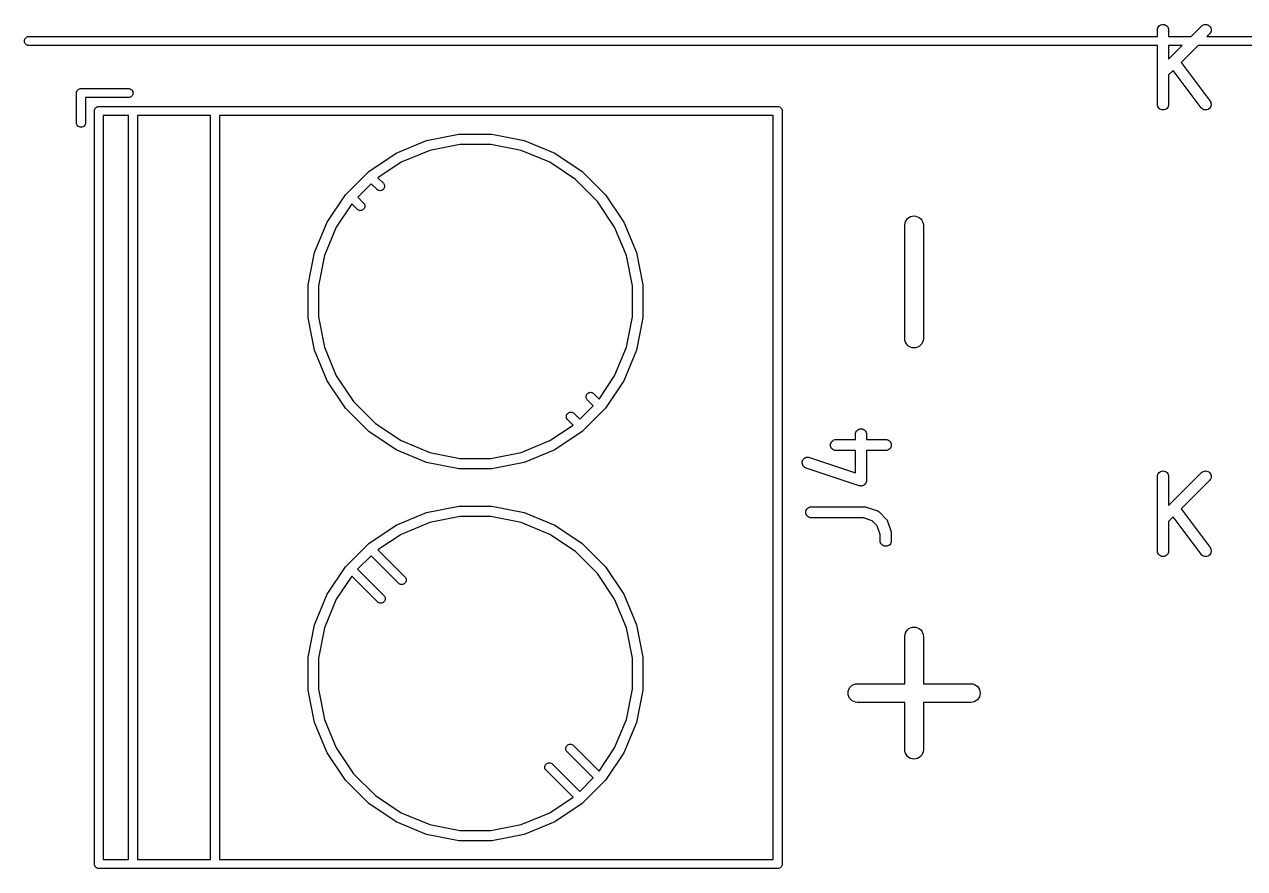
# Model space of a CAD drawing. Extents: x 120.2 to 186.1, y -87.3 to -29.4.
# Drawn here: x 120.19 to 136.58, y -59.62 to -48.28 of the extents above; entities that cross this region are included whole.
import ezdxf

# ---------------------------------------------------------------- set-up
doc = ezdxf.new("R2010")
doc.units = 0
doc.layers.add('BLACK', color=7, linetype='CONTINUOUS')

msp = doc.modelspace()

# ---------------------------------------------------------------- linework, layer by layer
at = {"layer": 'BLACK', "linetype": 'CONTINUOUS'}
for p, q in [((135.413, -48.3513), (135.415, -48.3368)), ((135.413, -48.3524), (135.413, -48.3513)), ((135.413, -48.44), (135.413, -48.3524)), ((135.415, -48.3368), (135.419, -48.3228)), ((135.419, -48.3228), (135.426, -48.31)), ((135.426, -48.31), (135.436, -48.2988)), ((135.436, -48.2988), (135.447, -48.2896)), ((135.447, -48.2896), (135.46, -48.2828)), ((135.46, -48.2828), (135.474, -48.2787)), ((135.474, -48.2787), (135.489, -48.2774)), ((135.489, -48.2774), (135.503, -48.2789)), ((135.503, -48.2789), (135.517, -48.2832)), ((135.517, -48.2832), (135.53, -48.2902)), ((135.53, -48.2902), (135.541, -48.2995)), ((135.541, -48.2995), (135.551, -48.3109)), ((135.551, -48.3109), (135.557, -48.3238)), ((135.557, -48.3238), (135.562, -48.3378)), ((135.562, -48.3378), (135.563, -48.3524)), ((135.563, -48.3524), (135.563, -48.44)), ((135.866, -48.44), (136.006, -48.2993)), ((136.006, -48.2993), (136.007, -48.2986)), ((136.007, -48.2986), (136.019, -48.2895)), ((136.019, -48.2895), (136.032, -48.2827)), ((136.032, -48.2827), (136.046, -48.2787)), ((136.046, -48.2787), (136.06, -48.2774)), ((136.06, -48.2774), (136.075, -48.279)), ((136.075, -48.279), (136.089, -48.2833)), ((136.089, -48.2833), (136.102, -48.2903)), ((136.102, -48.2903), (136.113, -48.2997)), ((136.113, -48.2997), (136.122, -48.3111)), ((136.122, -48.3111), (136.129, -48.324)), ((136.129, -48.324), (136.133, -48.3381)), ((136.133, -48.3381), (136.135, -48.3526)), ((136.135, -48.3526), (136.133, -48.3672)), ((120.19, -48.5), (120.191, -48.4882)), ((120.191, -48.5118), (120.19, -48.5)), ((120.191, -48.4882), (120.194, -48.4769)), ((120.194, -48.5231), (120.191, -48.5118)), ((120.194, -48.4769), (120.2, -48.4665)), ((120.2, -48.5335), (120.194, -48.5231)), ((120.2, -48.4665), (120.207, -48.4574)), ((120.207, -48.4574), (120.217, -48.4499)), ((120.217, -48.4499), (120.227, -48.4443)), ((120.227, -48.4443), (120.238, -48.4409)), ((120.238, -48.4409), (120.247, -48.44)), ((120.247, -48.44), (135.413, -48.44)), ((135.563, -48.44), (135.866, -48.44)), ((136.113, -48.4054), (136.078, -48.44)), ((136.078, -48.44), (154.663, -48.44)), ((136.122, -48.3941), (136.113, -48.4054)), ((136.129, -48.3812), (136.122, -48.3941)), ((136.133, -48.3672), (136.129, -48.3812)), ((120.207, -48.5426), (120.2, -48.5335)), ((120.217, -48.5501), (120.207, -48.5426)), ((120.227, -48.5557), (120.217, -48.5501)), ((120.238, -48.5591), (120.227, -48.5557)), ((120.247, -48.56), (120.238, -48.5591)), ((135.413, -48.56), (120.247, -48.56)), ((135.413, -49.3524), (135.413, -48.56)), ((135.563, -48.56), (135.563, -48.7427)), ((135.563, -48.7427), (135.746, -48.56)), ((135.746, -48.56), (135.563, -48.56)), ((135.958, -48.56), (135.73, -48.788)), ((154.663, -48.56), (135.958, -48.56)), ((135.73, -48.788), (136.12, -49.3074)), ((135.623, -48.8951), (135.563, -48.9549)), ((135.563, -48.9549), (135.563, -49.3524)), ((136, -49.3974), (135.623, -48.8951)), ((120.891, -49.1882), (120.894, -49.1769)), ((120.894, -49.1769), (120.9, -49.1665)), ((120.9, -49.1665), (120.907, -49.1574)), ((120.907, -49.1574), (120.917, -49.1499)), ((120.917, -49.1499), (120.927, -49.1443)), ((120.927, -49.1443), (120.938, -49.1409)), ((120.938, -49.1409), (120.947, -49.14)), ((120.947, -49.14), (120.95, -49.1397)), ((120.95, -49.1397), (120.953, -49.14)), ((120.953, -49.14), (121.593, -49.14)), ((121.593, -49.14), (121.602, -49.1409)), ((121.602, -49.1409), (121.613, -49.1443)), ((121.613, -49.1443), (121.623, -49.1499)), ((121.623, -49.1499), (121.633, -49.1574)), ((121.633, -49.1574), (121.64, -49.1665)), ((121.64, -49.1665), (121.646, -49.1769)), ((121.646, -49.1769), (121.649, -49.1882)), ((120.89, -49.2), (120.891, -49.1882)), ((120.89, -49.2029), (120.89, -49.2)), ((120.89, -49.6029), (120.89, -49.2029)), ((121.593, -49.26), (121.01, -49.26)), ((121.01, -49.26), (121.01, -49.6029)), ((121.602, -49.2591), (121.593, -49.26)), ((121.613, -49.2557), (121.602, -49.2591)), ((121.623, -49.2501), (121.613, -49.2557)), ((121.633, -49.2426), (121.623, -49.2501)), ((121.64, -49.2335), (121.633, -49.2426)), ((121.646, -49.2231), (121.64, -49.2335)), ((121.649, -49.2118), (121.646, -49.2231)), ((121.649, -49.1882), (121.65, -49.2)), ((121.65, -49.2), (121.649, -49.2118)), ((136.12, -49.3074), (136.12, -49.3082)), ((136.12, -49.3082), (136.128, -49.3208)), ((136.128, -49.3208), (136.132, -49.3347)), ((136.132, -49.3347), (136.134, -49.3491)), ((121.13, -49.44), (121.131, -49.4282)), ((121.13, -49.4429), (121.13, -49.44)), ((121.13, -59.557), (121.13, -49.4429)), ((121.131, -49.4282), (121.134, -49.4169)), ((121.134, -49.4169), (121.14, -49.4065)), ((121.14, -49.4065), (121.147, -49.3974)), ((121.147, -49.3974), (121.157, -49.3899)), ((121.157, -49.3899), (121.167, -49.3843)), ((121.167, -49.3843), (121.178, -49.3809)), ((121.178, -49.3809), (121.187, -49.38)), ((121.187, -49.38), (121.19, -49.3797)), ((121.19, -49.3797), (121.193, -49.38)), ((121.193, -49.38), (121.647, -49.38)), ((121.25, -49.5), (121.25, -59.5)), ((121.59, -49.5), (121.25, -49.5)), ((121.59, -59.5), (121.59, -49.5)), ((121.647, -49.38), (121.65, -49.3797)), ((121.65, -49.3797), (121.653, -49.38)), ((121.653, -49.38), (122.747, -49.38)), ((121.71, -49.5), (121.71, -59.5)), ((122.69, -49.5), (121.71, -49.5)), ((122.69, -59.5), (122.69, -49.5)), ((122.747, -49.38), (122.75, -49.3797)), ((122.75, -49.3797), (122.753, -49.38)), ((122.753, -49.38), (130.307, -49.38)), ((122.81, -49.5), (122.81, -59.5)), ((130.25, -49.5), (122.81, -49.5)), ((130.25, -59.5), (130.25, -49.5)), ((130.307, -49.38), (130.31, -49.3797)), ((130.31, -49.3797), (130.313, -49.38)), ((130.313, -49.38), (130.313, -49.38)), ((130.313, -49.38), (130.322, -49.3809)), ((130.322, -49.3809), (130.333, -49.3843)), ((130.333, -49.3843), (130.343, -49.3899)), ((130.343, -49.3899), (130.353, -49.3974)), ((130.353, -49.3974), (130.36, -49.4065)), ((130.36, -49.4065), (130.366, -49.4169)), ((130.366, -49.4169), (130.369, -49.4282)), ((130.369, -49.4282), (130.37, -49.44)), ((130.37, -49.44), (130.37, -49.4429)), ((130.37, -49.4429), (130.37, -59.5571)), ((135.415, -49.3669), (135.413, -49.3524)), ((135.419, -49.381), (135.415, -49.3669)), ((135.426, -49.3939), (135.419, -49.381)), ((135.435, -49.4052), (135.426, -49.3939)), ((135.446, -49.4146), (135.435, -49.4052)), ((135.459, -49.4215), (135.446, -49.4146)), ((135.473, -49.4258), (135.459, -49.4215)), ((135.488, -49.4274), (135.473, -49.4258)), ((135.502, -49.4261), (135.488, -49.4274)), ((135.516, -49.4219), (135.502, -49.4261)), ((135.529, -49.4151), (135.516, -49.4219)), ((135.541, -49.406), (135.529, -49.4151)), ((135.55, -49.3948), (135.541, -49.406)), ((135.557, -49.3819), (135.55, -49.3948)), ((135.561, -49.368), (135.557, -49.3819)), ((135.563, -49.3534), (135.561, -49.368)), ((135.563, -49.3524), (135.563, -49.3534)), ((136.009, -49.4082), (136, -49.3974)), ((136.021, -49.4168), (136.009, -49.4082)), ((136.034, -49.4231), (136.021, -49.4168)), ((136.049, -49.4266), (136.034, -49.4231)), ((136.063, -49.4273), (136.049, -49.4266)), ((136.078, -49.4251), (136.063, -49.4273)), ((136.092, -49.4202), (136.078, -49.4251)), ((136.104, -49.4127), (136.092, -49.4202)), ((136.115, -49.4029), (136.104, -49.4127)), ((136.124, -49.3912), (136.115, -49.4029)), ((136.13, -49.3779), (136.124, -49.3912)), ((136.134, -49.3638), (136.13, -49.3779)), ((136.134, -49.3491), (136.134, -49.3638)), ((120.891, -49.6118), (120.89, -49.6029)), ((120.894, -49.6231), (120.891, -49.6118)), ((120.9, -49.6335), (120.894, -49.6231)), ((120.907, -49.6426), (120.9, -49.6335)), ((120.917, -49.6501), (120.907, -49.6426)), ((120.927, -49.6557), (120.917, -49.6501)), ((120.938, -49.6591), (120.927, -49.6557)), ((120.95, -49.6603), (120.938, -49.6591)), ((120.962, -49.6591), (120.95, -49.6603)), ((120.973, -49.6557), (120.962, -49.6591)), ((120.983, -49.6501), (120.973, -49.6557)), ((120.993, -49.6426), (120.983, -49.6501)), ((121, -49.6335), (120.993, -49.6426)), ((121.006, -49.6231), (121, -49.6335)), ((121.009, -49.6118), (121.006, -49.6231)), ((121.01, -49.6029), (121.009, -49.6118)), ((125.594, -49.8373), (126.028, -49.7509)), ((126.028, -49.7509), (126.472, -49.7509)), ((126.472, -49.7509), (126.906, -49.8373)), ((125.185, -50.0069), (125.594, -49.8373)), ((125.635, -49.9713), (125.251, -50.1303)), ((126.042, -49.8902), (125.635, -49.9713)), ((126.458, -49.8902), (126.042, -49.8902)), ((126.865, -49.9713), (126.458, -49.8902)), ((127.249, -50.1303), (126.865, -49.9713)), ((126.906, -49.8373), (127.315, -50.0069)), ((124.816, -50.253), (125.185, -50.0069)), ((125.251, -50.1303), (124.939, -50.3383)), ((127.595, -50.3612), (127.249, -50.1303)), ((127.315, -50.0069), (127.684, -50.253)), ((124.503, -50.5663), (124.816, -50.253)), ((127.684, -50.253), (127.997, -50.5663)), ((124.849, -50.4174), (124.668, -50.5986)), ((124.929, -50.4967), (124.849, -50.4174)), ((124.939, -50.3383), (125.013, -50.4114)), ((125.019, -50.4853), (125.012, -50.4944)), ((125.013, -50.4114), (125.019, -50.4183)), ((125.019, -50.4183), (125.025, -50.4287)), ((125.025, -50.4748), (125.019, -50.4853)), ((125.025, -50.4287), (125.028, -50.44)), ((125.028, -50.4635), (125.025, -50.4748)), ((125.028, -50.44), (125.029, -50.4517)), ((125.029, -50.4517), (125.028, -50.4635)), ((127.889, -50.6551), (127.595, -50.3612)), ((124.257, -50.9346), (124.503, -50.5663)), ((124.668, -50.5986), (124.747, -50.6774)), ((124.936, -50.5023), (124.929, -50.4967)), ((124.946, -50.5078), (124.936, -50.5023)), ((124.958, -50.5112), (124.946, -50.5078)), ((124.969, -50.5123), (124.958, -50.5112)), ((124.981, -50.5111), (124.969, -50.5123)), ((124.992, -50.5076), (124.981, -50.5111)), ((125.003, -50.502), (124.992, -50.5076)), ((125.012, -50.4944), (125.003, -50.502)), ((128.12, -51.0006), (127.889, -50.6551)), ((127.997, -50.5663), (128.243, -50.9346)), ((124.589, -50.689), (124.38, -51.0006)), ((124.663, -50.7627), (124.589, -50.689)), ((124.67, -50.7683), (124.663, -50.7627)), ((124.68, -50.7738), (124.67, -50.7683)), ((124.692, -50.7772), (124.68, -50.7738)), ((124.703, -50.7783), (124.692, -50.7772)), ((124.715, -50.7771), (124.703, -50.7783)), ((124.726, -50.7736), (124.715, -50.7771)), ((124.737, -50.768), (124.726, -50.7736)), ((124.746, -50.7604), (124.737, -50.768)), ((124.753, -50.7513), (124.746, -50.7604)), ((124.747, -50.6774), (124.753, -50.6843)), ((124.753, -50.6843), (124.759, -50.6947)), ((124.759, -50.7408), (124.753, -50.7513)), ((124.759, -50.6947), (124.762, -50.706)), ((124.762, -50.7295), (124.759, -50.7408)), ((124.762, -50.706), (124.763, -50.7177)), ((124.763, -50.7177), (124.762, -50.7295)), ((124.087, -51.344), (124.257, -50.9346)), ((128.243, -50.9346), (128.413, -51.344)), ((132.018, -50.9744), (132.021, -50.9502)), ((132.018, -50.9762), (132.018, -50.9744)), ((132.018, -52.5), (132.018, -50.9762)), ((132.021, -50.9502), (132.028, -50.9269)), ((132.028, -50.9269), (132.04, -50.9056)), ((132.04, -50.9056), (132.055, -50.8869)), ((132.055, -50.8869), (132.074, -50.8716)), ((132.074, -50.8716), (132.096, -50.8603)), ((132.096, -50.8603), (132.119, -50.8534)), ((132.119, -50.8534), (132.144, -50.8512)), ((132.144, -50.8512), (132.168, -50.8537)), ((132.168, -50.8537), (132.191, -50.861)), ((132.191, -50.861), (132.213, -50.8726)), ((132.213, -50.8726), (132.232, -50.8881)), ((132.232, -50.8881), (132.247, -50.907)), ((132.247, -50.907), (132.258, -50.9286)), ((132.258, -50.9286), (132.265, -50.9519)), ((132.265, -50.9519), (132.268, -50.9762)), ((132.268, -50.9762), (132.268, -52.5)), ((124.38, -51.0006), (124.221, -51.3846)), ((128.279, -51.3846), (128.12, -51.0006)), ((124.001, -51.7785), (124.087, -51.344)), ((124.221, -51.3846), (124.14, -51.7922)), ((128.36, -51.7922), (128.279, -51.3846)), ((128.413, -51.344), (128.499, -51.7785)), ((124.001, -52.2215), (124.001, -51.7785)), ((124.14, -51.7922), (124.14, -52.2078)), ((128.36, -52.2078), (128.36, -51.7922)), ((128.499, -51.7785), (128.499, -52.2215)), ((124.087, -52.656), (124.001, -52.2215)), ((124.14, -52.2078), (124.221, -52.6154)), ((128.279, -52.6154), (128.36, -52.2078)), ((128.499, -52.2215), (128.413, -52.656)), ((124.221, -52.6154), (124.38, -52.9994)), ((128.12, -52.9994), (128.279, -52.6154)), ((132.02, -52.5243), (132.018, -52.5)), ((132.027, -52.5476), (132.02, -52.5243)), ((132.039, -52.5692), (132.027, -52.5476)), ((132.054, -52.5881), (132.039, -52.5692)), ((132.073, -52.6036), (132.054, -52.5881)), ((132.094, -52.6152), (132.073, -52.6036)), ((132.118, -52.6224), (132.094, -52.6152)), ((132.142, -52.625), (132.118, -52.6224)), ((132.166, -52.6228), (132.142, -52.625)), ((132.19, -52.6159), (132.166, -52.6228)), ((132.211, -52.6046), (132.19, -52.6159)), ((132.23, -52.5893), (132.211, -52.6046)), ((132.246, -52.5706), (132.23, -52.5893)), ((132.258, -52.5492), (132.246, -52.5706)), ((132.265, -52.526), (132.258, -52.5492)), ((132.268, -52.5017), (132.265, -52.526)), ((132.268, -52.5), (132.268, -52.5017)), ((124.257, -53.0654), (124.087, -52.656)), ((128.413, -52.656), (128.243, -53.0654)), ((124.503, -53.4337), (124.257, -53.0654)), ((124.38, -52.9994), (124.611, -53.3449)), ((127.912, -53.3108), (128.12, -52.9994)), ((128.243, -53.0654), (127.997, -53.4337)), ((127.737, -53.281), (127.738, -53.2692)), ((127.738, -53.2692), (127.741, -53.2579)), ((127.741, -53.2579), (127.747, -53.2475)), ((127.747, -53.2475), (127.754, -53.2384)), ((127.754, -53.2384), (127.764, -53.2309)), ((127.764, -53.2309), (127.774, -53.2253)), ((127.774, -53.2253), (127.785, -53.2219)), ((127.785, -53.2219), (127.797, -53.2207)), ((127.797, -53.2207), (127.809, -53.2219)), ((127.809, -53.2219), (127.82, -53.2253)), ((127.82, -53.2253), (127.83, -53.2309)), ((127.83, -53.2309), (127.837, -53.2365)), ((127.837, -53.2365), (127.912, -53.3108)), ((124.816, -53.747), (124.503, -53.4337)), ((124.611, -53.3449), (124.905, -53.6388)), ((127.651, -53.5824), (127.832, -53.4013)), ((127.997, -53.4337), (127.684, -53.747)), ((127.738, -53.2928), (127.737, -53.281)), ((127.741, -53.3041), (127.738, -53.2928)), ((127.747, -53.3145), (127.741, -53.3041)), ((127.752, -53.3213), (127.747, -53.3145)), ((127.832, -53.4013), (127.752, -53.3213)), ((127.471, -53.547), (127.472, -53.5352)), ((127.472, -53.5588), (127.471, -53.547)), ((127.472, -53.5352), (127.475, -53.5239)), ((127.475, -53.5701), (127.472, -53.5588)), ((127.475, -53.5239), (127.481, -53.5135)), ((127.481, -53.5805), (127.475, -53.5701)), ((127.481, -53.5135), (127.488, -53.5044)), ((127.486, -53.5873), (127.481, -53.5805)), ((127.561, -53.6616), (127.486, -53.5873)), ((127.488, -53.5044), (127.498, -53.4969)), ((127.498, -53.4969), (127.508, -53.4913)), ((127.508, -53.4913), (127.519, -53.4879)), ((127.519, -53.4879), (127.531, -53.4867)), ((127.531, -53.4867), (127.543, -53.4879)), ((127.543, -53.4879), (127.554, -53.4913)), ((127.554, -53.4913), (127.564, -53.4969)), ((127.564, -53.4969), (127.571, -53.5025)), ((127.571, -53.5025), (127.651, -53.5824)), ((125.185, -53.9931), (124.816, -53.747)), ((124.905, -53.6388), (125.251, -53.8697)), ((127.249, -53.8697), (127.561, -53.6616)), ((127.684, -53.747), (127.315, -53.9931)), ((131.354, -53.7847), (131.356, -53.7701)), ((131.356, -53.7701), (131.36, -53.7562)), ((131.36, -53.7562), (131.367, -53.7433)), ((131.367, -53.7433), (131.377, -53.7321)), ((131.377, -53.7321), (131.388, -53.723)), ((131.388, -53.723), (131.401, -53.7162)), ((131.401, -53.7162), (131.415, -53.712)), ((131.415, -53.712), (131.43, -53.7107)), ((131.43, -53.7107), (131.444, -53.7122)), ((131.444, -53.7122), (131.458, -53.7166)), ((131.458, -53.7166), (131.471, -53.7235)), ((131.471, -53.7235), (131.482, -53.7329)), ((131.482, -53.7329), (131.492, -53.7442)), ((131.492, -53.7442), (131.498, -53.7571)), ((131.498, -53.7571), (131.503, -53.7711)), ((125.251, -53.8697), (125.635, -54.0287)), ((126.865, -54.0287), (127.249, -53.8697)), ((131.021, -53.928), (131.022, -53.9135)), ((131.022, -53.9426), (131.021, -53.928)), ((131.022, -53.9135), (131.027, -53.8995)), ((131.027, -53.8995), (131.034, -53.8866)), ((131.034, -53.8866), (131.043, -53.8754)), ((131.043, -53.8754), (131.054, -53.8661)), ((131.054, -53.8661), (131.067, -53.8592)), ((131.067, -53.8592), (131.081, -53.855)), ((131.081, -53.855), (131.096, -53.8536)), ((131.096, -53.8536), (131.354, -53.8536)), ((131.354, -53.7857), (131.354, -53.7847)), ((131.354, -53.8536), (131.354, -53.7857)), ((131.503, -53.7711), (131.504, -53.7857)), ((131.504, -53.7857), (131.504, -53.8536)), ((131.504, -53.8536), (131.762, -53.8536)), ((131.762, -53.8536), (131.763, -53.8536)), ((131.763, -53.8536), (131.778, -53.8552)), ((131.778, -53.8552), (131.792, -53.8596)), ((131.792, -53.8596), (131.805, -53.8667)), ((131.805, -53.8667), (131.816, -53.8761)), ((131.816, -53.8761), (131.825, -53.8875)), ((131.825, -53.8875), (131.832, -53.9005)), ((131.832, -53.9005), (131.836, -53.9145)), ((131.836, -53.9145), (131.837, -53.9291)), ((131.837, -53.9291), (131.836, -53.9437)), ((125.594, -54.1627), (125.185, -53.9931)), ((125.635, -54.0287), (126.042, -54.1098)), ((126.458, -54.1098), (126.865, -54.0287)), ((127.315, -53.9931), (126.906, -54.1627)), ((130.681, -54.0995), (130.695, -54.0943)), ((130.695, -54.0943), (130.71, -54.0918)), ((130.71, -54.0918), (130.724, -54.0923)), ((130.724, -54.0923), (130.738, -54.0955)), ((130.738, -54.0955), (131.354, -54.3007)), ((131.026, -53.9567), (131.022, -53.9426)), ((131.033, -53.9696), (131.026, -53.9567)), ((131.042, -53.981), (131.033, -53.9696)), ((131.053, -53.9905), (131.042, -53.981)), ((131.066, -53.9975), (131.053, -53.9905)), ((131.08, -54.0019), (131.066, -53.9975)), ((131.095, -54.0036), (131.08, -54.0019)), ((131.096, -54.0036), (131.095, -54.0036)), ((131.354, -54.0036), (131.096, -54.0036)), ((131.354, -54.3007), (131.354, -54.0036)), ((131.762, -54.0036), (131.504, -54.0036)), ((131.504, -54.0036), (131.504, -54.4048)), ((131.777, -54.0021), (131.762, -54.0036)), ((131.791, -53.9979), (131.777, -54.0021)), ((131.804, -53.991), (131.791, -53.9979)), ((131.815, -53.9818), (131.804, -53.991)), ((131.825, -53.9705), (131.815, -53.9818)), ((131.832, -53.9576), (131.825, -53.9705)), ((131.836, -53.9437), (131.832, -53.9576)), ((126.028, -54.2491), (125.594, -54.1627)), ((126.472, -54.2491), (126.028, -54.2491)), ((126.042, -54.1098), (126.458, -54.1098)), ((126.906, -54.1627), (126.472, -54.2491)), ((130.64, -54.1567), (130.644, -54.1425)), ((130.64, -54.1713), (130.64, -54.1567)), ((130.642, -54.1858), (130.64, -54.1713)), ((130.647, -54.1995), (130.642, -54.1858)), ((130.644, -54.1425), (130.65, -54.1291)), ((130.655, -54.212), (130.647, -54.1995)), ((130.65, -54.1291), (130.658, -54.1172)), ((130.665, -54.2227), (130.655, -54.212)), ((130.658, -54.1172), (130.669, -54.1072)), ((130.677, -54.2313), (130.665, -54.2227)), ((130.669, -54.1072), (130.681, -54.0995)), ((130.69, -54.2375), (130.677, -54.2313)), ((130.691, -54.2378), (130.69, -54.2375)), ((131.405, -54.4759), (130.691, -54.2378)), ((131.501, -54.4246), (131.5, -54.429)), ((131.502, -54.4204), (131.501, -54.4246)), ((131.503, -54.4175), (131.502, -54.4204)), ((131.504, -54.4103), (131.503, -54.4147)), ((131.503, -54.4147), (131.503, -54.4175)), ((131.504, -54.4048), (131.504, -54.4058)), ((131.504, -54.4058), (131.504, -54.4103)), ((135.413, -54.3513), (135.415, -54.3368)), ((135.413, -54.3524), (135.413, -54.3513)), ((135.413, -55.3524), (135.413, -54.3524)), ((135.415, -54.3368), (135.419, -54.3228)), ((135.419, -54.3228), (135.426, -54.31)), ((135.426, -54.31), (135.436, -54.2988)), ((135.436, -54.2988), (135.447, -54.2896)), ((135.447, -54.2896), (135.46, -54.2828)), ((135.46, -54.2828), (135.474, -54.2787)), ((135.474, -54.2787), (135.489, -54.2774)), ((135.489, -54.2774), (135.503, -54.2789)), ((135.503, -54.2789), (135.517, -54.2832)), ((135.517, -54.2832), (135.53, -54.2902)), ((135.53, -54.2902), (135.541, -54.2995)), ((135.541, -54.2995), (135.551, -54.3109)), ((135.551, -54.3109), (135.557, -54.3238)), ((135.557, -54.3238), (135.562, -54.3378)), ((135.562, -54.3378), (135.563, -54.3524)), ((135.563, -54.7427), (136.006, -54.2993)), ((135.563, -54.3524), (135.563, -54.7427)), ((136.113, -54.4054), (135.73, -54.788)), ((136.006, -54.2993), (136.007, -54.2986)), ((136.007, -54.2986), (136.019, -54.2895)), ((136.019, -54.2895), (136.032, -54.2827)), ((136.032, -54.2827), (136.046, -54.2787)), ((136.046, -54.2787), (136.06, -54.2774)), ((136.06, -54.2774), (136.075, -54.279)), ((136.075, -54.279), (136.089, -54.2833)), ((136.089, -54.2833), (136.102, -54.2903)), ((136.102, -54.2903), (136.113, -54.2997)), ((136.113, -54.2997), (136.122, -54.3111)), ((136.122, -54.3941), (136.113, -54.4054)), ((136.122, -54.3111), (136.129, -54.324)), ((136.129, -54.3812), (136.122, -54.3941)), ((136.129, -54.324), (136.133, -54.3381)), ((136.133, -54.3672), (136.129, -54.3812)), ((136.133, -54.3381), (136.135, -54.3526)), ((136.135, -54.3526), (136.133, -54.3672)), ((131.41, -54.4769), (131.405, -54.4759)), ((131.414, -54.4782), (131.41, -54.4769)), ((131.417, -54.4785), (131.414, -54.4782)), ((131.42, -54.4792), (131.417, -54.4785)), ((131.424, -54.4793), (131.42, -54.4792)), ((131.429, -54.4798), (131.424, -54.4793)), ((131.431, -54.4795), (131.429, -54.4798)), ((131.434, -54.4796), (131.431, -54.4795)), ((131.439, -54.4788), (131.434, -54.4796)), ((131.443, -54.4784), (131.439, -54.4788)), ((131.446, -54.4776), (131.443, -54.4784)), ((131.449, -54.4771), (131.446, -54.4776)), ((131.453, -54.4756), (131.449, -54.4771)), ((131.457, -54.4743), (131.453, -54.4756)), ((131.46, -54.473), (131.457, -54.4743)), ((131.462, -54.472), (131.46, -54.473)), ((131.466, -54.4696), (131.462, -54.472)), ((131.47, -54.4675), (131.466, -54.4696)), ((131.472, -54.4657), (131.47, -54.4675)), ((131.475, -54.4642), (131.472, -54.4657)), ((131.478, -54.4611), (131.475, -54.4642)), ((131.482, -54.4583), (131.478, -54.4611)), ((131.483, -54.4562), (131.482, -54.4583)), ((131.485, -54.4542), (131.483, -54.4562)), ((131.488, -54.4506), (131.485, -54.4542)), ((131.491, -54.4471), (131.488, -54.4506)), ((131.492, -54.4446), (131.491, -54.4471)), ((131.494, -54.4423), (131.492, -54.4446)), ((131.496, -54.4382), (131.494, -54.4423)), ((131.498, -54.4343), (131.496, -54.4382)), ((131.499, -54.4316), (131.498, -54.4343)), ((131.5, -54.429), (131.499, -54.4316)), ((125.594, -54.8373), (126.028, -54.7509)), ((126.028, -54.7509), (126.472, -54.7509)), ((126.472, -54.7509), (126.906, -54.8373)), ((125.185, -55.0069), (125.594, -54.8373)), ((126.042, -54.8902), (125.635, -54.9713)), ((126.458, -54.8902), (126.042, -54.8902)), ((126.865, -54.9713), (126.458, -54.8902)), ((126.906, -54.8373), (127.315, -55.0069)), ((130.687, -54.8328), (130.689, -54.8183)), ((130.689, -54.8474), (130.687, -54.8328)), ((130.689, -54.8183), (130.693, -54.8043)), ((130.693, -54.8614), (130.689, -54.8474)), ((130.693, -54.8043), (130.7, -54.7914)), ((130.7, -54.8744), (130.693, -54.8614)), ((130.7, -54.7914), (130.71, -54.7801)), ((130.709, -54.8858), (130.7, -54.8744)), ((130.72, -54.8952), (130.709, -54.8858)), ((130.71, -54.7801), (130.721, -54.7709)), ((130.733, -54.9023), (130.72, -54.8952)), ((130.721, -54.7709), (130.734, -54.764)), ((130.747, -54.9067), (130.733, -54.9023)), ((130.734, -54.764), (130.748, -54.7598)), ((130.761, -54.9083), (130.747, -54.9067)), ((130.748, -54.7598), (130.762, -54.7583)), ((130.762, -54.9083), (130.761, -54.9083)), ((130.762, -54.7583), (131.477, -54.7583)), ((131.464, -54.9083), (130.762, -54.9083)), ((131.579, -54.9465), (131.464, -54.9083)), ((131.477, -54.7583), (131.478, -54.7583)), ((131.478, -54.7583), (131.482, -54.7588)), ((131.482, -54.7588), (131.486, -54.7589)), ((131.486, -54.7589), (131.489, -54.7596)), ((131.489, -54.7596), (131.492, -54.76)), ((131.492, -54.76), (131.496, -54.7612)), ((131.496, -54.7612), (131.5, -54.7622)), ((131.5, -54.7622), (131.643, -54.8098)), ((131.643, -54.8098), (131.644, -54.8101)), ((131.644, -54.8101), (131.646, -54.8111)), ((131.646, -54.8111), (131.648, -54.8117)), ((131.648, -54.8117), (131.653, -54.8141)), ((131.653, -54.8141), (131.658, -54.8163)), ((131.658, -54.8163), (131.659, -54.8176)), ((131.659, -54.8176), (131.661, -54.8186)), ((131.661, -54.8186), (131.665, -54.8219)), ((131.665, -54.8219), (131.669, -54.8249)), ((131.669, -54.8249), (131.671, -54.8265)), ((131.671, -54.8265), (131.673, -54.8279)), ((131.673, -54.8279), (131.768, -54.9232)), ((135.623, -54.8951), (135.563, -54.9549)), ((136, -55.3974), (135.623, -54.8951)), ((135.73, -54.788), (136.12, -55.3074)), ((124.816, -55.253), (125.185, -55.0069)), ((125.635, -54.9713), (125.251, -55.1303)), ((127.249, -55.1303), (126.865, -54.9713)), ((127.315, -55.0069), (127.684, -55.253)), ((131.649, -55.0167), (131.579, -54.9465)), ((131.687, -55.1312), (131.649, -55.0167)), ((131.768, -54.9232), (131.769, -54.9239)), ((131.769, -54.9239), (131.77, -54.9256)), ((131.77, -54.9256), (131.772, -54.9271)), ((131.772, -54.9271), (131.774, -54.9313)), ((131.774, -54.9313), (131.778, -54.9353)), ((131.778, -54.9353), (131.779, -54.9373)), ((131.779, -54.9373), (131.78, -54.9391)), ((131.78, -54.9391), (131.782, -54.9438)), ((131.782, -54.9438), (131.784, -54.9483)), ((131.784, -54.9483), (131.785, -54.9505)), ((131.785, -54.9505), (131.786, -54.9525)), ((131.786, -54.9525), (131.834, -55.0953)), ((135.563, -54.9549), (135.563, -55.3524)), ((125.251, -55.1303), (124.939, -55.3388)), ((127.595, -55.3612), (127.249, -55.1303)), ((131.687, -55.2143), (131.687, -55.1312)), ((131.689, -55.2289), (131.687, -55.2143)), ((131.693, -55.2429), (131.689, -55.2289)), ((131.7, -55.2558), (131.693, -55.2429)), ((131.831, -55.2438), (131.824, -55.2567)), ((131.836, -55.2299), (131.831, -55.2438)), ((131.834, -55.0953), (131.834, -55.0963)), ((131.834, -55.0963), (131.835, -55.1004)), ((131.835, -55.1004), (131.836, -55.1045)), ((131.836, -55.1045), (131.836, -55.1076)), ((131.836, -55.1076), (131.837, -55.1106)), ((131.837, -55.2153), (131.836, -55.2299)), ((131.837, -55.1106), (131.837, -55.1148)), ((131.837, -55.1148), (131.837, -55.119)), ((131.837, -55.119), (131.837, -55.2143)), ((131.837, -55.2143), (131.837, -55.2153)), ((124.503, -55.5663), (124.816, -55.253)), ((124.939, -55.3388), (125.302, -55.7016)), ((127.889, -55.6551), (127.595, -55.3612)), ((127.684, -55.253), (127.997, -55.5663)), ((131.709, -55.2671), (131.7, -55.2558)), ((131.72, -55.2765), (131.709, -55.2671)), ((131.733, -55.2834), (131.72, -55.2765)), ((131.747, -55.2878), (131.733, -55.2834)), ((131.762, -55.2893), (131.747, -55.2878)), ((131.776, -55.288), (131.762, -55.2893)), ((131.79, -55.2838), (131.776, -55.288)), ((131.803, -55.277), (131.79, -55.2838)), ((131.815, -55.2679), (131.803, -55.277)), ((131.824, -55.2567), (131.815, -55.2679)), ((135.415, -55.3669), (135.413, -55.3524)), ((135.419, -55.381), (135.415, -55.3669)), ((135.426, -55.3939), (135.419, -55.381)), ((135.435, -55.4052), (135.426, -55.3939)), ((135.446, -55.4146), (135.435, -55.4052)), ((135.541, -55.406), (135.529, -55.4151)), ((135.55, -55.3948), (135.541, -55.406)), ((135.557, -55.3819), (135.55, -55.3948)), ((135.561, -55.368), (135.557, -55.3819)), ((135.563, -55.3534), (135.561, -55.368)), ((135.563, -55.3524), (135.563, -55.3534)), ((136.009, -55.4082), (136, -55.3974)), ((136.021, -55.4168), (136.009, -55.4082)), ((136.115, -55.4029), (136.104, -55.4127)), ((136.124, -55.3912), (136.115, -55.4029)), ((136.12, -55.3074), (136.12, -55.3082)), ((136.12, -55.3082), (136.128, -55.3208)), ((136.13, -55.3779), (136.124, -55.3912)), ((136.128, -55.3208), (136.132, -55.3347)), ((136.134, -55.3638), (136.13, -55.3779)), ((136.132, -55.3347), (136.134, -55.3491)), ((136.134, -55.3491), (136.134, -55.3638)), ((124.257, -55.9346), (124.503, -55.5663)), ((124.848, -55.418), (124.667, -55.5992)), ((125.218, -55.7866), (124.848, -55.418)), ((127.997, -55.5663), (128.243, -55.9346)), ((135.459, -55.4215), (135.446, -55.4146)), ((135.473, -55.4258), (135.459, -55.4215)), ((135.488, -55.4274), (135.473, -55.4258)), ((135.502, -55.4261), (135.488, -55.4274)), ((135.516, -55.4219), (135.502, -55.4261)), ((135.529, -55.4151), (135.516, -55.4219)), ((136.034, -55.4231), (136.021, -55.4168)), ((136.049, -55.4266), (136.034, -55.4231)), ((136.063, -55.4273), (136.049, -55.4266)), ((136.078, -55.4251), (136.063, -55.4273)), ((136.092, -55.4202), (136.078, -55.4251)), ((136.104, -55.4127), (136.092, -55.4202)), ((124.588, -55.6898), (124.38, -56.0006)), ((124.936, -56.0375), (124.588, -55.6898)), ((124.667, -55.5992), (125.021, -55.9527)), ((125.302, -55.7016), (125.308, -55.7084)), ((125.308, -55.7084), (125.314, -55.7189)), ((125.314, -55.7189), (125.317, -55.7302)), ((125.317, -55.7302), (125.318, -55.7419)), ((128.12, -56.0006), (127.889, -55.6551)), ((125.225, -55.7922), (125.218, -55.7866)), ((125.235, -55.7977), (125.225, -55.7922)), ((125.246, -55.8011), (125.235, -55.7977)), ((125.258, -55.8023), (125.246, -55.8011)), ((125.27, -55.8011), (125.258, -55.8023)), ((125.281, -55.7977), (125.27, -55.8011)), ((125.292, -55.7921), (125.281, -55.7977)), ((125.301, -55.7846), (125.292, -55.7921)), ((125.308, -55.7754), (125.301, -55.7846)), ((125.314, -55.765), (125.308, -55.7754)), ((125.317, -55.7537), (125.314, -55.765)), ((125.318, -55.7419), (125.317, -55.7537)), ((124.087, -56.344), (124.257, -55.9346)), ((124.38, -56.0006), (124.221, -56.3846)), ((124.943, -56.0431), (124.936, -56.0375)), ((124.953, -56.0487), (124.943, -56.0431)), ((124.964, -56.0521), (124.953, -56.0487)), ((124.976, -56.0533), (124.964, -56.0521)), ((124.988, -56.0521), (124.976, -56.0533)), ((124.999, -56.0487), (124.988, -56.0521)), ((125.009, -56.0431), (124.999, -56.0487)), ((125.019, -56.0356), (125.009, -56.0431)), ((125.026, -56.0265), (125.019, -56.0356)), ((125.021, -55.9527), (125.026, -55.9595)), ((125.026, -55.9595), (125.032, -55.9699)), ((125.032, -56.0161), (125.026, -56.0265)), ((125.032, -55.9699), (125.035, -55.9812)), ((125.035, -56.0048), (125.032, -56.0161)), ((125.035, -55.9812), (125.036, -55.993)), ((125.036, -55.993), (125.035, -56.0048)), ((128.279, -56.3846), (128.12, -56.0006)), ((128.243, -55.9346), (128.413, -56.344)), ((124.001, -56.7785), (124.087, -56.344)), ((124.221, -56.3846), (124.14, -56.7922)), ((128.36, -56.7922), (128.279, -56.3846)), ((128.413, -56.344), (128.499, -56.7785)), ((132.074, -56.3954), (132.096, -56.3841)), ((132.096, -56.3841), (132.119, -56.3772)), ((132.119, -56.3772), (132.144, -56.375)), ((132.144, -56.375), (132.168, -56.3776)), ((132.168, -56.3776), (132.191, -56.3848)), ((132.191, -56.3848), (132.213, -56.3964)), ((132.018, -56.4983), (132.021, -56.474)), ((132.018, -56.5), (132.018, -56.4983)), ((132.018, -57.1369), (132.018, -56.5)), ((132.021, -56.474), (132.028, -56.4508)), ((132.028, -56.4508), (132.04, -56.4294)), ((132.04, -56.4294), (132.055, -56.4107)), ((132.055, -56.4107), (132.074, -56.3954)), ((132.213, -56.3964), (132.232, -56.4119)), ((132.232, -56.4119), (132.247, -56.4308)), ((132.247, -56.4308), (132.258, -56.4524)), ((132.258, -56.4524), (132.265, -56.4757)), ((132.265, -56.4757), (132.268, -56.5)), ((132.268, -56.5), (132.268, -57.1369)), ((124.001, -57.2215), (124.001, -56.7785)), ((124.14, -56.7922), (124.14, -57.2078)), ((128.36, -57.2078), (128.36, -56.7922)), ((128.499, -56.7785), (128.499, -57.2215)), ((124.14, -57.2078), (124.221, -57.6154)), ((128.279, -57.6154), (128.36, -57.2078)), ((131.266, -57.2135), (131.277, -57.192)), ((131.277, -57.192), (131.293, -57.1732)), ((131.293, -57.1732), (131.312, -57.1578)), ((131.312, -57.1578), (131.333, -57.1463)), ((131.333, -57.1463), (131.357, -57.1393)), ((131.357, -57.1393), (131.381, -57.1369)), ((131.381, -57.1369), (132.018, -57.1369)), ((132.268, -57.1369), (132.905, -57.1369)), ((132.905, -57.1369), (132.907, -57.1369)), ((132.907, -57.1369), (132.931, -57.1396)), ((132.931, -57.1396), (132.954, -57.147)), ((132.954, -57.147), (132.975, -57.1588)), ((132.975, -57.1588), (132.994, -57.1744)), ((132.994, -57.1744), (133.009, -57.1935)), ((133.009, -57.1935), (133.021, -57.2151)), ((124.087, -57.656), (124.001, -57.2215)), ((128.499, -57.2215), (128.413, -57.656)), ((131.256, -57.261), (131.259, -57.2368)), ((131.258, -57.2853), (131.256, -57.261)), ((131.265, -57.3087), (131.258, -57.2853)), ((131.259, -57.2368), (131.266, -57.2135)), ((131.276, -57.3303), (131.265, -57.3087)), ((131.292, -57.3494), (131.276, -57.3303)), ((131.31, -57.365), (131.292, -57.3494)), ((131.332, -57.3768), (131.31, -57.365)), ((131.355, -57.3842), (131.332, -57.3768)), ((132.974, -57.366), (132.952, -57.3775)), ((132.993, -57.3506), (132.974, -57.366)), ((133.008, -57.3318), (132.993, -57.3506)), ((133.02, -57.3103), (133.008, -57.3318)), ((133.027, -57.287), (133.02, -57.3103)), ((133.021, -57.2151), (133.028, -57.2385)), ((133.03, -57.2628), (133.027, -57.287)), ((133.028, -57.2385), (133.03, -57.2628)), ((131.379, -57.3869), (131.355, -57.3842)), ((131.381, -57.3869), (131.379, -57.3869)), ((132.018, -57.3869), (131.381, -57.3869)), ((132.018, -58.0238), (132.018, -57.3869)), ((132.905, -57.3869), (132.268, -57.3869)), ((132.268, -57.3869), (132.268, -58.0238)), ((132.929, -57.3845), (132.905, -57.3869)), ((132.952, -57.3775), (132.929, -57.3845)), ((124.257, -58.0654), (124.087, -57.656)), ((124.221, -57.6154), (124.38, -57.9994)), ((128.12, -57.9994), (128.279, -57.6154)), ((128.413, -57.656), (128.243, -58.0654)), ((124.38, -57.9994), (124.611, -58.3449)), ((127.464, -58.008), (127.465, -57.9962)), ((127.465, -58.0198), (127.464, -58.008)), ((127.465, -57.9962), (127.468, -57.9849)), ((127.468, -58.0311), (127.465, -58.0198)), ((127.468, -57.9849), (127.474, -57.9745)), ((127.474, -58.0415), (127.468, -58.0311)), ((127.474, -57.9745), (127.481, -57.9654)), ((127.481, -57.9654), (127.491, -57.9579)), ((127.491, -57.9579), (127.501, -57.9523)), ((127.501, -57.9523), (127.512, -57.9489)), ((127.512, -57.9489), (127.524, -57.9477)), ((127.524, -57.9477), (127.536, -57.9489)), ((127.536, -57.9489), (127.547, -57.9523)), ((127.547, -57.9523), (127.557, -57.9579)), ((127.557, -57.9579), (127.564, -57.9635)), ((127.564, -57.9635), (127.912, -58.3108)), ((127.912, -58.3108), (128.12, -57.9994)), ((132.02, -58.0481), (132.018, -58.0238)), ((132.268, -58.0256), (132.265, -58.0498)), ((132.268, -58.0238), (132.268, -58.0256)), ((124.503, -58.4337), (124.257, -58.0654)), ((127.479, -58.0483), (127.474, -58.0415)), ((127.832, -58.4013), (127.479, -58.0483)), ((128.243, -58.0654), (127.997, -58.4337)), ((132.027, -58.0714), (132.02, -58.0481)), ((132.039, -58.093), (132.027, -58.0714)), ((132.054, -58.1119), (132.039, -58.093)), ((132.073, -58.1274), (132.054, -58.1119)), ((132.094, -58.139), (132.073, -58.1274)), ((132.118, -58.1463), (132.094, -58.139)), ((132.142, -58.1488), (132.118, -58.1463)), ((132.166, -58.1466), (132.142, -58.1488)), ((132.19, -58.1397), (132.166, -58.1466)), ((132.211, -58.1284), (132.19, -58.1397)), ((132.23, -58.1131), (132.211, -58.1284)), ((132.246, -58.0944), (132.23, -58.1131)), ((132.258, -58.0731), (132.246, -58.0944)), ((132.265, -58.0498), (132.258, -58.0731)), ((124.611, -58.3449), (124.905, -58.6388)), ((127.182, -58.2591), (127.183, -58.2473)), ((127.183, -58.2708), (127.182, -58.2591)), ((127.183, -58.2473), (127.186, -58.236)), ((127.186, -58.2821), (127.183, -58.2708)), ((127.186, -58.236), (127.192, -58.2256)), ((127.192, -58.2926), (127.186, -58.2821)), ((127.192, -58.2256), (127.199, -58.2164)), ((127.198, -58.2994), (127.192, -58.2926)), ((127.561, -58.6616), (127.198, -58.2994)), ((127.199, -58.2164), (127.208, -58.2089)), ((127.208, -58.2089), (127.219, -58.2033)), ((127.219, -58.2033), (127.23, -58.1999)), ((127.23, -58.1999), (127.242, -58.1987)), ((127.242, -58.1987), (127.254, -58.1999)), ((127.254, -58.1999), (127.265, -58.2033)), ((127.265, -58.2033), (127.275, -58.2088)), ((127.275, -58.2088), (127.282, -58.2144)), ((127.282, -58.2144), (127.651, -58.5825)), ((124.816, -58.747), (124.503, -58.4337)), ((127.651, -58.5825), (127.832, -58.4013)), ((127.997, -58.4337), (127.684, -58.747)), ((124.905, -58.6388), (125.251, -58.8697)), ((127.249, -58.8697), (127.561, -58.6616)), ((125.185, -58.9931), (124.816, -58.747)), ((127.684, -58.747), (127.315, -58.9931)), ((125.594, -59.1627), (125.185, -58.9931)), ((125.251, -58.8697), (125.635, -59.0287)), ((126.865, -59.0287), (127.249, -58.8697)), ((127.315, -58.9931), (126.906, -59.1627)), ((126.028, -59.2491), (125.594, -59.1627)), ((125.635, -59.0287), (126.042, -59.1098)), ((126.042, -59.1098), (126.458, -59.1098)), ((126.458, -59.1098), (126.865, -59.0287)), ((126.906, -59.1627), (126.472, -59.2491)), ((126.472, -59.2491), (126.028, -59.2491)), ((121.25, -59.5), (121.59, -59.5)), ((121.71, -59.5), (122.69, -59.5)), ((122.81, -59.5), (130.25, -59.5)), ((121.13, -59.56), (121.13, -59.557)), ((121.131, -59.5718), (121.13, -59.56)), ((121.134, -59.5831), (121.131, -59.5718)), ((121.14, -59.5935), (121.134, -59.5831)), ((121.147, -59.6026), (121.14, -59.5935)), ((121.157, -59.6101), (121.147, -59.6026)), ((121.167, -59.6157), (121.157, -59.6101)), ((121.178, -59.6191), (121.167, -59.6157)), ((121.187, -59.62), (121.178, -59.6191)), ((121.19, -59.6203), (121.187, -59.62)), ((121.187, -59.62), (121.187, -59.62)), ((121.193, -59.62), (121.19, -59.6203)), ((121.647, -59.62), (121.193, -59.62)), ((121.65, -59.6203), (121.647, -59.62)), ((121.653, -59.62), (121.65, -59.6203)), ((122.747, -59.62), (121.653, -59.62)), ((122.75, -59.6203), (122.747, -59.62)), ((122.753, -59.62), (122.75, -59.6203)), ((130.307, -59.62), (122.753, -59.62)), ((130.31, -59.6203), (130.307, -59.62)), ((130.322, -59.6191), (130.31, -59.6203)), ((130.333, -59.6157), (130.322, -59.6191)), ((130.343, -59.6101), (130.333, -59.6157)), ((130.353, -59.6026), (130.343, -59.6101)), ((130.36, -59.5935), (130.353, -59.6026)), ((130.366, -59.5831), (130.36, -59.5935)), ((130.369, -59.5718), (130.366, -59.5831)), ((130.37, -59.5629), (130.369, -59.5718)), ((130.37, -59.5571), (130.37, -59.56)), ((130.37, -59.56), (130.37, -59.5629)), ((130.37, -59.5629), (130.37, -59.5629))]:
    msp.add_line(p, q, dxfattribs=at)

doc.saveas('drawing.dxf')
